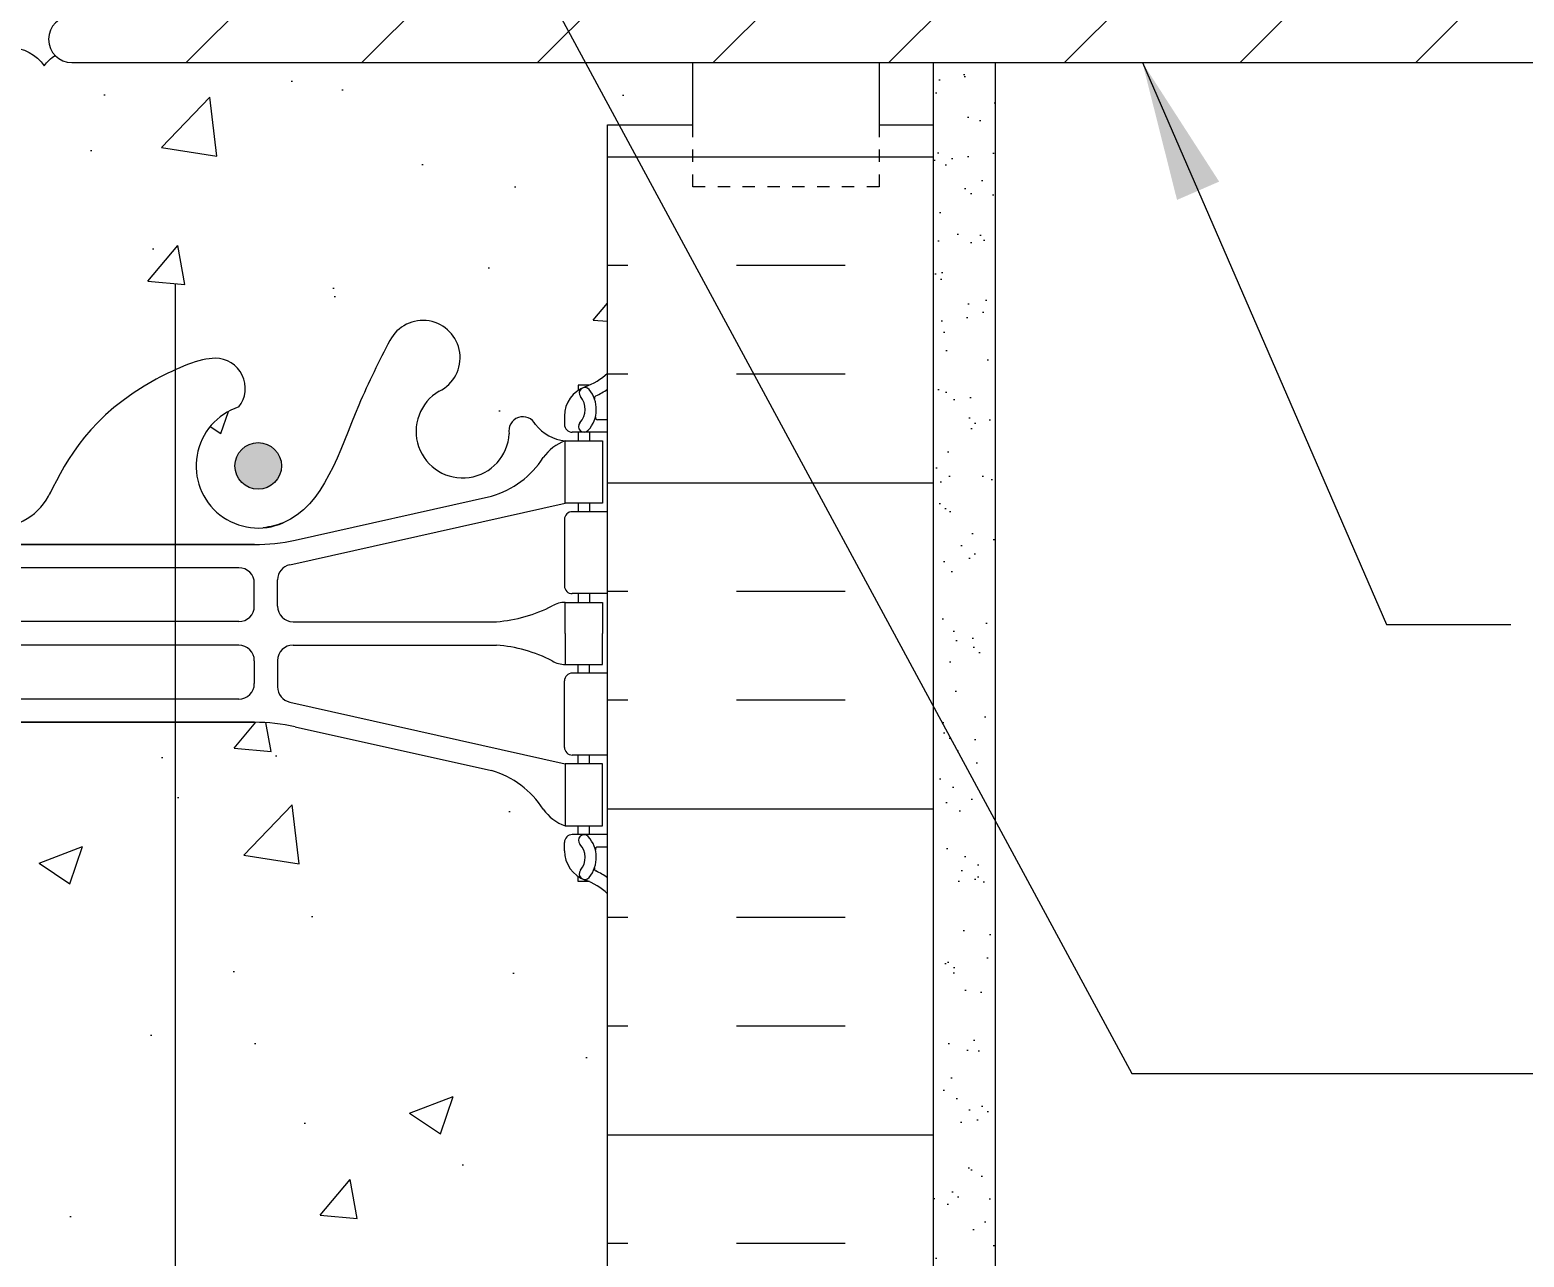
# Model space of a CAD drawing. Header units: inches. Extents: x 150.8 to 208.4, y 123.4 to 190.6.
# Drawn here: x 184.52 to 196.55, y 153.53 to 163.41 of the extents above; entities that cross this region are included whole.
import ezdxf

# ---------------------------------------------------------------- set-up
doc = ezdxf.new("R2010")
doc.units = ezdxf.units.IN
doc.header["$LTSCALE"] = 0.5
doc.header["$MEASUREMENT"] = 0
doc.linetypes.add('DASHED2', pattern=[0.375, 0.25, -0.125])
for name, color, linetype in [('HATCH', 12, 'Continuous'), ('line25', 2, 'Continuous'), ('LINE3', 3, 'Continuous'), ('LINE50', 5, 'Continuous'), ('LINE9', 9, 'Continuous'), ('TEXT', 4, 'Continuous'), ('Web_Edge', 9, 'Continuous')]:
    doc.layers.add(name, color=color, linetype=linetype)
doc.styles.add('DIM', font='romans.shx', dxfattribs={"width": 0.7})
doc.dimstyles.new('ext_12', dxfattribs={"dimscale": 12, "dimtxt": 0.09375, "dimasz": 0.09375, "dimexe": 0.09375, "dimexo": 0.0625, "dimgap": 0.0625, "dimtad": 1, "dimdec": 1, "dimzin": 3, "dimdsep": 46, "dimlunit": 4, "dimtxsty": 'DIM', "dimcen": 0.09, "dimdle": 0.09375, "dimclrt": 4, "dimadec": 0, "dimazin": 0, "dimtfac": 1, "dimtdec": 1, "dimtmove": 2, "dimatfit": 3, "dimfxl": 1, "dimfrac": 2, "dimtolj": 1, "dimtzin": 0, "dimarcsym": 0})
pattern_1 = [(49.99999999999999, (0, 0), (3.586300913003767, -0.3137606749129755), [0.375, -4.125]), (355, (0, 0), (-0.693756668065, 3.760960668500059), [0.3, -3.3]), (100.45144446, (0.298858405, -0.02614672), (2.89254423363556, 3.447199954843147), [0.3187009599999999, -3.505710559999999]), (46.18420000000001, (0, 1), (5.336206653357862, -0.8275964039653827), [0.5625, -6.1875]), (96.63563549, (0.444683725, 0.931033465), (4.673309728371142, 4.870593003872752), [0.47805171, -5.258568799999999]), (351.1841639899999, (0, 1), (4.673309725273866, 4.870593001349951), [0.45, -4.950000005]), (21, (0.5, 0.75), (2.984535260592308, -2.013094453326694), [0.375, -4.125]), (326.0000000000001, (0.5, 0.75), (1.216576659607909, 3.625750225234265), [0.3, -3.3]), (71.45144474, (0.74871127, 0.58224213), (4.201111883649856, 1.612655764031769), [0.31870095, -3.50571056]), (37.50000000000001, (0, 0), (0.06079927658645334, 1.664469269156557), [0, -3.26, 0, -3.35, 0, -3.3125]), (7.499999999999999, (0, 0), (1.315347687210743, 1.972058559411801), [0, -1.91, 0, -3.185, 0, -1.2625]), (327.5, (-1.115, 0), (2.669112180862045, -0.1127743586718988), [0, -1.25, 0, -3.9, 0, -5.175]), (317.5, (-1.615, 0), (2.915930846711931, 0.5005249116615886), [0, -1.625, 0, -2.59, 0, -3.675])]

# ---------------------------------------------------------------- blocks, each defined once
blk = doc.blocks.new('12-inch Hinge Pin Web')
at = {"layer": 'Web_Edge'}
for p, q in [((361.6774301884137, 208.9047742331155), (361.5874301884131, 208.9047742331224)), ((361.5874301884131, 208.9047742331224), (361.5874301884103, 208.8630481731983)), ((361.4774301883943, 208.6559250214344), (361.4774301883907, 208.5884250214182)), ((361.8234331852735, 208.5259250214154), (361.5399301883907, 208.5259250214153)), ((361.5874301883885, 208.5259250214153), (361.587430188384, 208.4559250214153)), ((361.6774301884137, 208.5259250214153), (361.6774301884137, 208.4559250214153)), ((361.8234331852735, 208.6259250214153), (361.7455546520048, 208.6259250214154)), ((359.264866896968, 207.4592951719615), (361.4824301883985, 207.9559250214153)), ((359.3082205125368, 207.6575757747597), (360.8890160885232, 208.0105349874595)), ((361.5874301883503, 207.9559250214153), (361.5874301883458, 207.8859250214154)), ((361.6774301884137, 207.9559250214153), (361.6774301884137, 207.8859250214154)), ((361.4774301883907, 207.8234250214154), (361.4774301883907, 207.2884250214154)), ((361.8234331852735, 207.8859250214153), (361.5399301883907, 207.8859250214154)), ((355.8234331852739, 207.6215278584329), (358.9813500539315, 207.6215278584328)), ((358.9813500539315, 207.621527858433), (356.823429071391, 207.6215278584329)), ((358.8546844347232, 207.4348943433814), (356.1354033572399, 207.4348943433815)), ((359.1671843447228, 207.1250288084329), (359.1671843447223, 207.3373166613615)), ((358.979684434724, 207.1258960433812), (358.9796844347231, 207.3098943433814)), ((361.8234331852735, 207.2259250214153), (361.5399301883907, 207.2259250214154)), ((361.587430188303, 207.2259250214154), (361.5874301882985, 207.1559250214155)), ((361.6774301884141, 207.2259250214155), (361.6774301884141, 207.1559250214155)), ((358.854684434724, 207.0008960433815), (356.1354033572399, 207.0008960433816)), ((359.2921843447227, 207.0000288084329), (360.9297060885217, 207.0000288084329)), ((358.854684434724, 206.8109539994495), (356.1354033572399, 206.8109539994494)), ((359.2921843447227, 206.8118212343981), (360.9297060885217, 206.8118212343981)), ((358.979684434724, 206.6859539994497), (358.9796844347231, 206.5019556994496)), ((359.1671843447228, 206.6868212343981), (359.1671843447223, 206.4745333814694)), ((361.587430188303, 206.5859250214155), (361.5874301882985, 206.6559250214155)), ((361.6774301884141, 206.5859250214154), (361.6774301884141, 206.6559250214155)), ((361.4774301883907, 205.9884250214155), (361.4774301883907, 206.5234250214155)), ((361.8234331852735, 206.5859250214156), (361.5399301883907, 206.5859250214155)), ((358.8546844347232, 206.3769556994495), (356.1354033572399, 206.3769556994494)), ((359.264866896968, 206.3525548708694), (361.4824301883985, 205.8559250214156)), ((355.8234331852739, 206.190322184398), (358.9813500539315, 206.1903221843981)), ((358.9813500539315, 206.190322184398), (356.823429071391, 206.190322184398)), ((359.3082205125368, 206.1542742680712), (360.8890160885232, 205.8013150553714)), ((361.8234331852735, 205.9259250214156), (361.5399301883907, 205.9259250214155)), ((361.5874301883503, 205.8559250214156), (361.5874301883458, 205.9259250214155)), ((361.6774301884137, 205.8559250214156), (361.6774301884137, 205.9259250214156)), ((361.8234331852735, 205.2859250214156), (361.5399301883907, 205.2859250214156)), ((361.5874301883885, 205.2859250214157), (361.587430188384, 205.3559250214156)), ((361.6774301884137, 205.2859250214157), (361.6774301884137, 205.3559250214156)), ((361.4774301883943, 205.1559250213966), (361.4774301883907, 205.2234250214128)), ((361.8234331852735, 205.1859250214157), (361.7455546520048, 205.1859250214156)), ((361.5874301884131, 204.9070758097086), (361.5874301884103, 204.9488018696327)), ((361.6774301884137, 204.9070758097155), (361.5874301884131, 204.9070758097086))]:
    blk.add_line(p, q, dxfattribs=at)
for points in [[(361.7824301883987, 207.9559250214153), (361.4824301883985, 207.9559250214153), (361.4824301883985, 208.4559250214153), (361.7824301883987, 208.4559250214153)], [(361.7824301883987, 205.8559250214156), (361.4824301883985, 205.8559250214156), (361.4824301883985, 205.3559250214156), (361.7824301883987, 205.3559250214156)]]:
    blk.add_lwpolyline(points, close=True, dxfattribs=at)
for points in [[(361.4824301883134, 206.9059250214155), (361.4824301883134, 207.1559250214155), (361.7824301883136, 207.1559250214155), (361.7824301883136, 206.9059250214155)], [(361.4824301883134, 206.9059250214155), (361.4824301883134, 206.6559250214155), (361.7824301883136, 206.6559250214155), (361.7824301883136, 206.9059250214155)]]:
    blk.add_lwpolyline(points, dxfattribs=at)
for centre, radius, start, end in [((360.3374263180354, 209.1260630953563), 0.2998437988832181, 296.0574849726507, 152.4030314163766), ((358.6646000871478, 208.8790913574379), 0.2420270174843613, 321.7672916529428, 90.00000001035363), ((361.4774301883843, 209.3630318025983), 0.5000000000000028, 289.4712206352943, 313.7891111703717), ((361.7274301883943, 208.6559250214153), 0.2500000000000014, 109.4712206352944, 179.9999999956455), ((361.6414891509942, 208.8413811210873), 0.04500919725254076, 40.81210079798057, 218.5519993540077), ((360.6573898695069, 208.5323721380936), 0.375, 120.1324709787023, 357.0762926848859), ((361.4837227799392, 208.7104844277484), 0.1600000000000009, 317.5391321572474, 39.99992280104471), ((361.4837227799392, 208.7104844277484), 0.2500000000000014, 317.539132157214, 39.88548800373672), ((361.7395123989434, 208.8000141938874), 0.02103171283708733, 116.0042723403112, 196.5359959553802), ((361.4774301883843, 209.3630318025983), 0.6000000000000033, 294.9252292854779, 305.2167839521497), ((359.0109331852739, 208.2543425066669), 0.5, 108.2063345100104, 293.7861334876688), ((361.1427394444863, 208.5371772498061), 0.1133920476497537, 25.94305594483352, 192.1844276949005), ((361.7453506561813, 208.6455074806217), 0.01958352171754361, 164.5099000626858, 270.5968441877207), ((356.8859331852739, 208.2543425066669), 0.5, 135.8124932882481, 335.1810110614371), ((361.5199658704679, 208.8054763707479), 0.3515609097277899, 218.4668593616773, 263.8709246302991), ((361.5399301883907, 208.5884250214153), 0.06250000000000035, 179.9999999973994, 270), ((361.6349591894103, 208.5720916950984), 0.04500000000006074, 137.5391321572821, 317.5391321569778), ((361.6048388395564, 208.113321158895), 0.3638149041640676, 109.6612587265501, 145.022486251822), ((360.6817199442382, 208.7245512102296), 0.7434990637615112, 286.1892885424992, 327.2080834721866), ((361.5399301883907, 207.8234250214154), 0.06250000000000035, 89.99999999996743, 180), ((358.9813500539315, 209.121527858433), 1.500000000000008, 270, 282.5865204707835), ((359.2921843447223, 207.3373166613615), 0.1250000000000007, 102.6232700966035, 180), ((358.8546844347232, 207.3098943433814), 0.1250000000000007, 0, 90), ((361.5399301883907, 207.2884250214154), 0.06250000000000035, 180, 269.9999999999674), ((358.854684434724, 207.1258960433815), 0.1250000000000007, 270, 359.9999999998876), ((359.2921843447227, 207.1250288084329), 0.1250000000000007, 180, 270), ((360.8409552688993, 208.1668798243626), 1.170221347164704, 274.3495487562723, 297.3634518219331), ((361.4865529434003, 206.937241362026), 0.2187225182587982, 91.0800463449481, 119.506253411444), ((358.854684434724, 206.6859539994495), 0.1250000000000007, 1.123626357867431e-10, 90), ((359.2921843447227, 206.6868212343981), 0.1250000000000007, 90, 180), ((360.8409552688993, 205.6449702184683), 1.170221347164704, 62.63654817806689, 85.65045124372773), ((361.4865529434003, 206.8746086808049), 0.2187225182587982, 240.493746588556, 268.9199536550519), ((358.8546844347232, 206.5019556994496), 0.1250000000000007, 270, 0), ((359.2921843447223, 206.4745333814694), 0.1250000000000007, 180, 257.3767299033964), ((361.5399301883907, 206.5234250214155), 0.06250000000000035, 90.00000000003257, 180), ((358.9813500539315, 204.690322184398), 1.500000000000008, 77.41347952921328, 90), ((361.5399301883907, 205.9884250214155), 0.06250000000000035, 180, 270.0000000000326), ((360.6817199442382, 205.0872988326014), 0.7434990637615112, 32.79191652781341, 73.81071145750072), ((361.6048388395564, 205.6985288839359), 0.3638149041640676, 214.977513748178, 250.3387412734565), ((361.5399301883907, 205.2234250214156), 0.06250000000000035, 90, 180.0000000026006), ((361.6349591894103, 205.2397583477325), 0.04500000000006074, 42.46086784302224, 222.4608678427179), ((361.7274301883943, 205.1559250214156), 0.2500000000000014, 180.0000000043545, 250.5287793647056), ((361.4837227799392, 205.1013656150825), 0.1600000000000009, 320.0000771989552, 42.46086784275256), ((361.4837227799392, 205.1013656150825), 0.2500000000000014, 320.1145119962633, 42.46086784278597), ((361.7453506561813, 205.1663425622093), 0.01958352171754361, 89.40315581227925, 195.4900999373142), ((361.6414891509942, 204.9704689217436), 0.04500919725254076, 141.448000645991, 319.1878992020194), ((361.4774301883843, 204.4488182402326), 0.5000000000000028, 46.21088882962825, 70.52877936470564), ((361.7395123989434, 205.0118358489436), 0.02103171283708733, 163.4640040446199, 243.9957276596888), ((361.4774301883843, 204.4488182402326), 0.6000000000000033, 54.78321604785024, 65.07477071452212)]:
    blk.add_arc(centre, radius, start, end, dxfattribs=at)
for points, knots in [([(360.0716963208082, 209.2649654794336), (359.985691263466, 209.0983512943824), (359.732685583084, 208.6082134286233), (359.5187432924778, 207.8588275767364), (359.1087207944523, 207.7644361799148), (359.0519669471153, 207.7560291209454)], [0, 0, 0, 0, 0.5792108788750416, 1.703895643153065, 1.875320924960458, 1.875320924960458, 1.875320924960458, 1.875320924960458]), ([(358.6646000871478, 209.1211183749223), (358.5436255257474, 209.1230971619455), (357.7101502501199, 208.7656105804198), (357.4709186165882, 208.3089673060354), (357.3303656261468, 208.0255769689142)], [0.038125052948749, 0.038125052948749, 0.038125052948749, 0.038125052948749, 0.3206625196127232, 1.258118572087025, 1.258118572087025, 1.258118572087025, 1.258118572087025])]:
    blk.add_open_spline(points, degree=3, knots=knots, dxfattribs=at)
for points in [[(358.9796843447227, 207.1308959133815), (358.9796845247227, 207.3048942033815)], [(358.9796843447227, 206.6809541294494), (358.9796845247227, 206.5069558394494)]]:
    blk.add_open_spline(points, degree=1, dxfattribs=at)

msp = doc.modelspace()

# ---------------------------------------------------------------- hatches: boundary and pattern name
at = {"layer": 'HATCH'}
h = msp.add_hatch(dxfattribs=at)
h.set_pattern_fill('AR-CONC', color=256, scale=0.5)
h.set_pattern_definition(pattern_1)
h.paths.add_polyline_path([(185.3883203994875, 171.1488026237524), (177.7346527599655, 171.1488026237524, 0.2433069337993783), (177.5325810526596, 171.041380810191), (177.5325810526596, 170.1938026237461), (177.4913212411093, 170.1938026237461), (177.4913212411094, 169.6488026237524), (177.2415497547338, 169.6488026237524), (177.2415132770578, 170.1938026237461), (177.1676284584182, 170.1938026237461), (177.1676284584182, 169.4438026237461), (177.5325810526596, 169.4438026237461), (177.5325810526596, 168.243802623746), (177.1676284584182, 168.243802623746), (177.1676284584182, 167.493802623746), (177.5325810526596, 167.493802623746), (177.5325810526596, 166.293802623746), (177.1676284584182, 166.293802623746), (177.1676284584182, 165.543802623746), (177.5325810526596, 165.5438026237461), (177.5325810526596, 164.3438026237461), (177.1676284584182, 164.3438026237461), (177.1676284584182, 163.1859978533276, -0.324962677536343), (177.2744472409699, 163.1492264869142, -0.5205670500005551), (177.6811205043226, 163.1098689242365, -0.520567049999928), (178.1402674944355, 163.1098689242365, -0.5205670499998671), (178.7043627097447, 163.1098689242364, -0.5205670500004002), (179.1897468526163, 163.1098689242367, -0.5205670499995037), (179.5833014431299, 163.1229880451904, -0.5205670500001596), (180.2654629777177, 163.1229880451905, -0.5205670499998836), (180.6327806083918, 163.1229880451905, -0.5205670500011269), (180.8426764800282, 163.1229880451909, -0.5205670499992087), (181.2755867032199, 163.1229880451903, -0.5205670500001865), (181.8003262858509, 163.1229880451905, -0.520567050000085), (182.3644213082414, 163.1229880451905, -0.5205670499998003), (182.7973315314334, 163.1229880451904, -0.3967157403535493), (183.2165718990354, 163.2099763404468, -0.3967157403534184), (183.6358122666374, 163.1229880451906, -0.5205670499996077), (184.0687224898293, 163.1229880451903, -0.5205670500002375), (184.6328175122199, 163.1229880451905, -0.09498357512351469), (184.7193548276921, 163.2069899360552, -0.6594023475826022), (184.8551284584182, 163.5238026237524), (185.0190194239107, 165.8675526237524), (185.1439595074323, 167.6542790602794, 0.9325150861376966), (185.1961494202923, 168.4006295860575)])
h.paths.add_polyline_path([(188.6949363397699, 169.6488026237515), (188.6949363397699, 171.1488026237524), (186.6643349985398, 171.1488026237524), (186.6643349985398, 170.7510166080964), (186.5705849985398, 170.5635166080964), (186.4768349985398, 170.7510166080964), (186.4768349985398, 171.1488026237524), (185.3883203994875, 171.1488026237524), (185.1961494202923, 168.4006295860575, -0.9325150861376966), (185.1439595074323, 167.6542790602794), (185.0190194239107, 165.8675526237524), (186.4645465427197, 166.0194836461306, 1.788289170656232)])
h = msp.add_hatch(dxfattribs=at)
h.set_pattern_fill('ANSI31', color=256, scale=8, style=0)
h.set_pattern_definition([(45, (0, 0), (-0.7071067811865475, 0.7071067811865476), [])])
h.paths.add_polyline_path([(202.422542507707, 164.996823549474, -0.5704545098094453), (202.422542507707, 169.3007816980291), (202.422542507707, 171.1488026237523), (188.6949363397699, 171.1488026237524), (188.6949363397699, 169.6488026237515, -1.78828917065623), (186.4645465427197, 166.0194836461306), (185.0190194239107, 165.8675526237524), (184.8551284584182, 163.5238026237524, 1), (184.8551284584182, 163.1488026237524), (202.422542507707, 163.1488026237524)])
h.paths.add_polyline_path([(193.6949363397698, 167.1488026237515, -1), (198.6949363397698, 167.1488026237515, -1)], flags=16)
h = msp.add_hatch(dxfattribs=at)
h.set_pattern_fill('AR-CONC', color=256, scale=0.5)
h.set_pattern_definition(pattern_1)
edge = h.paths.add_edge_path()
edge.add_line((189.1676284584182, 162.6488026237524), (189.8551284584182, 162.6488026237524))
edge.add_line((189.8551284584182, 162.6488026237524), (189.8551284584182, 163.1488026237524))
edge.add_line((189.8551284584182, 163.1488026237524), (184.8551284584182, 163.1488026237524))
edge.add_arc((184.8551284584182, 163.3363026237524), 0.1875, 223.6038076435788, 270, ccw=False)
edge.add_arc((184.8951873035353, 162.9392747391734), 0.3202943742912665, 123.2964805971385, 144.9999999502544)
edge.add_arc((184.3507700010246, 162.9254962513534), 0.3443164346998355, 35.0000000497463, 144.9999999502537)
edge.add_arc((183.8522673782334, 162.9714245440868), 0.2642429000046217, 35.00000004974611, 144.9999999502539)
edge.add_arc((183.3800017152818, 162.9438675684468), 0.3122870208217422, 35.00000004974632, 121.5560274378855)
edge.add_arc((183.053142082789, 162.9438675684468), 0.3122870208217422, 58.4439725621145, 144.9999999502537)
edge.add_arc((182.5808764198374, 162.9714245440868), 0.2642429000046217, 35.00000004974611, 144.9999999502539)
edge.add_arc((182.0823737970461, 162.9254962513534), 0.3443164346998355, 35.0000000497463, 144.9999999502537)
edge.add_arc((181.5379564945355, 162.9392747391734), 0.3202943742912819, 35.00000004974559, 144.9999999502573)
edge.add_arc((181.059131591624, 162.9714245440868), 0.2642429000046217, 35.00000004974611, 144.9999999502539)
edge.add_arc((180.7377285442098, 163.0495027092753), 0.1281177732675432, 35.00000004973817, 144.9999999502545)
edge.add_arc((180.4491217930547, 162.9943887579952), 0.2242060149018102, 35.00000004974394, 144.9999999502561)
edge.add_arc((179.9243822104238, 162.8841607203516), 0.416382733680736, 35.00000004974422, 144.9999999502535)
edge.add_arc((179.3911172015749, 162.9786435389715), 0.2403541536518659, 36.90924476917049, 146.9092446696821)
edge.add_arc((178.9470547811805, 162.9399341060395), 0.2962723138826934, 35.00000004974476, 144.9999999502552)
edge.add_arc((178.4223151020902, 162.9123770628578), 0.3443165524550401, 35.00000004974567, 144.9999999502543)
edge.add_arc((177.910693999379, 162.9491198321278), 0.2802574891884703, 35.00000004974044, 144.9999999502562)
edge.add_arc((177.4640046415846, 162.9871698630185), 0.2493879657807086, 29.47216878939771, 139.4721686899057)
edge.add_arc((177.1957362649918, 163.0941124680927), 0.0960883593894631, 35.00000004976329, 107.0089098788874)
edge.add_line((177.1676284584182, 163.1859978533276), (177.1676284584182, 162.6488026237524))
edge.add_line((177.1676284584182, 162.6488026237524), (177.1676284584182, 160.6488026237525))
edge.add_arc((177.5136314553079, 161.0097485007802), 0.4999999999999966, 226.2108888296098, 246.4218215181393)
edge.add_line((177.3136314552786, 160.5514909312974), (177.4036314552791, 160.5514909313043))
edge.add_line((177.4036314552791, 160.5514909313043), (177.4036314552818, 160.5097648713802))
edge.add_arc((177.2636314552978, 160.3026417195973), 0.2500000000000004, 3.035381723748287e-09, 55.944202261869975, ccw=False)
edge.add_line((177.5136314552978, 160.3026417196105), (177.5136314553014, 160.2351417196006))
edge.add_arc((177.4511314553014, 160.2351417195972), 0.06250000000000266, -90.00000000002598, 3.100524281762773e-09, ccw=False)
edge.add_line((177.4511314553014, 160.1726417195972), (177.4036314553036, 160.1726417195973))
edge.add_line((177.4036314553036, 160.1726417195973), (177.4036314553081, 160.1026417195972))
edge.add_line((177.4036314553081, 160.1026417195972), (177.5086314552937, 160.1026417195972))
edge.add_arc((177.4710957732242, 160.4521930689298), 0.3515609097277762, 276.1290753697021, 321.5331406383262)
edge.add_arc((177.8483221992058, 160.1838939479881), 0.1133920476497552, -12.18442769485489, 154.056944055169, ccw=False)
edge.add_arc((178.3336717741852, 160.1790888362756), 0.3749999999999949, 182.9237073151017, 419.8675290209758)
edge.add_arc((178.6536353256567, 160.7727797935382), 0.2998437988832194, 27.596968582779596, 243.942515027772, ccw=False)
edge.add_spline(control_points=[(178.9193653228839, 160.9116821776155), (179.0053703802261, 160.7450679925643), (179.258376060608, 160.2549301268054), (179.452761635897, 159.574046513193), (179.7784665337246, 159.4435305520533)], knot_values=[0, 0, 0, 0, 0.5792108788750416, 1.703895643152458, 1.703895643152458, 1.703895643152458, 1.703895643153065], degree=3, periodic=0)
edge.add_spline(control_points=[(179.7784665337247, 159.4435305520533), (179.8281107146275, 159.4236372129333), (179.8823408492398, 159.4111528780968), (179.9390946965768, 159.4027458191273)], knot_values=[1.703895643152458, 1.703895643152458, 1.703895643152458, 1.703895643153065, 1.875320924960458, 1.875320924960458, 1.875320924960458, 1.875320924960458], degree=3, periodic=0)
edge.add_arc((179.9801284584182, 159.9010592048488), 0.5000000000000042, 265.292583002087, 431.7936654899896)
edge.add_arc((180.3264615565443, 160.5258080556198), 0.2420270174843603, 90, 218.2327083470586, ccw=False)
edge.add_spline(control_points=[(180.3264615565443, 160.7678350731042), (180.4474361179447, 160.7698138601274), (181.2667553619667, 160.4183989540246), (181.511845221661, 159.9711669744881), (181.6513092513772, 159.6911827475683)], knot_values=[0.038125052948749, 0.038125052948749, 0.038125052948749, 0.038125052948749, 0.3206625196127232, 1.237397781296438, 1.237397781296438, 1.237397781296438, 1.237397781296438], degree=3, periodic=0)
edge.add_spline(control_points=[(181.6513092513772, 159.6911827475683), (181.6544615300157, 159.6848543179408), (181.6575893448621, 159.678557504075), (181.6606960175453, 159.6722936670961)], knot_values=[1.237397781296438, 1.237397781296438, 1.237397781296438, 1.237397781296438, 1.258118572087025, 1.258118572087025, 1.258118572087025, 1.258118572087025], degree=3, periodic=0)
edge.add_arc((182.1051284584182, 159.9010592048488), 0.5000000000000003, 208.0182998167991, 404.1875067117508)
edge.add_spline(control_points=[(182.4636597618032, 160.2495635871643), (182.3560313886025, 160.4125320140335), (181.9960480771489, 160.5031969153187), (181.9193808305631, 160.9987624102654), (182.4675402449193, 161.2346150987464), (182.8713338183129, 161.2630949267547), (183.1676284584182, 161.283992783843)], knot_values=[0.2294066276059699, 0.2294066276059699, 0.2294066276059699, 0.2294066276059699, 0.8444317149509691, 1.128849112252439, 1.464330773214601, 2.389004302115073, 2.389004302115073, 2.389004302115073, 2.389004302115073], degree=3, periodic=0)
edge.add_spline(control_points=[(183.1676284584182, 161.283992783843), (183.4639230985235, 161.2630949267547), (183.8677166719171, 161.2346150987464), (184.4158760862733, 160.9987624102654), (184.3392088396875, 160.5031969153187), (183.9792255282339, 160.4125320140335), (183.8715971550333, 160.2495635871643)], knot_values=[0.2294066276059699, 0.2294066276059699, 0.2294066276059699, 0.2294066276059699, 1.154080156506442, 1.489561817468604, 1.773979214770074, 2.389004302115073, 2.389004302115073, 2.389004302115073, 2.389004302115073], degree=3, periodic=0)
edge.add_arc((184.2301284584182, 159.9010592048488), 0.5000000000000002, 135.8124932882493, 331.9817001831338)
edge.add_spline(control_points=[(184.6745608992911, 159.6722936670961), (184.6776675719744, 159.6785575040751), (184.6807953868209, 159.684854317941), (184.6839476654595, 159.6911827475687)], knot_values=[1.237397781296022, 1.237397781296022, 1.237397781296022, 1.237397781296022, 1.258118572087025, 1.258118572087025, 1.258118572087025, 1.258118572087025], degree=3, periodic=0)
edge.add_spline(control_points=[(184.6839476654595, 159.6911827475687), (184.8234116951757, 159.9711669744883), (185.06850155487, 160.4183989540247), (185.8878207988918, 160.7698138601274), (186.0087953602921, 160.7678350731042)], knot_values=[0.03812505294874891, 0.03812505294874891, 0.03812505294874891, 0.03812505294874891, 0.9548603146320483, 1.237397781296023, 1.237397781296023, 1.237397781296023, 1.237397781296023], degree=3, periodic=0)
edge.add_arc((186.0087953602921, 160.5258080556198), 0.2420270174843637, -38.232708347058576, 90, ccw=False)
edge.add_arc((186.3551284584182, 159.9010592048488), 0.5000000000000043, 108.2063345100104, 274.707416997913)
edge.add_spline(control_points=[(186.3961622202597, 159.4027458191273), (186.4529160675966, 159.4111528780968), (186.507146202209, 159.4236372129333), (186.5567903831117, 159.4435305520533)], knot_values=[1.703895643152458, 1.703895643152458, 1.703895643152458, 1.703895643152458, 1.875320924959852, 1.875320924960458, 1.875320924960458, 1.875320924960458], degree=3, periodic=0)
edge.add_spline(control_points=[(186.5567903831119, 159.4435305520533), (186.8824952809394, 159.574046513193), (187.0768808562284, 160.2549301268054), (187.3298865366104, 160.7450679925643), (187.4158915939526, 160.9116821776155)], knot_values=[0, 6.064038160502605e-13, 6.064038160502605e-13, 6.064038160502605e-13, 1.124684764278023, 1.703895643153065, 1.703895643153065, 1.703895643153065, 1.703895643153065], degree=3, periodic=0)
edge.add_arc((187.6816215911797, 160.7727797935382), 0.2998437988832194, -63.942515027772004, 153.0564879156106, ccw=False)
edge.add_arc((188.0015851426513, 160.1790888362756), 0.3749999999999947, 120.1324709790242, 357.0762926848983)
edge.add_arc((188.4869347176306, 160.1838939479882), 0.1133920476497552, 25.943055944702508, 192.1844276949142, ccw=False)
edge.add_arc((188.8641611436123, 160.4521930689298), 0.3515609097277762, 218.4668593616941, 263.8709246302934)
edge.add_line((188.8266254615428, 160.1026417195972), (188.9316254615283, 160.1026417195972))
edge.add_line((188.9316254615283, 160.1026417195972), (188.9316254615329, 160.1726417195973))
edge.add_line((188.9316254615329, 160.1726417195973), (188.884125461535, 160.1726417195972))
edge.add_arc((188.884125461535, 160.2351417195972), 0.06250000000000266, 179.9999999968994, 270.00000000002603, ccw=False)
edge.add_line((188.821625461535, 160.2351417196006), (188.8216254615386, 160.3026417196107))
edge.add_arc((189.0716254615386, 160.3026417195973), 0.2500000000000004, 124.05579773814799, 179.9999999969125, ccw=False)
edge.add_line((188.9316254615546, 160.5097648713801), (188.9316254615574, 160.5514909313043))
edge.add_line((188.9316254615574, 160.5514909313043), (189.0216254615579, 160.5514909312974))
edge.add_arc((188.8216254615286, 161.0097485007802), 0.5000000000000028, 293.5781784818607, 313.7891111703625)
edge.add_line((189.1676284584182, 160.6488026237523), (189.1676284584182, 162.6488026237524))
h = msp.add_hatch(dxfattribs=at)
h.set_pattern_fill('INSUL', color=256, scale=7, style=0)
h.set_pattern_definition([(180, (3115.329210169902, -252.3607114389594), (0, 2.625), []), (180, (3115.329210169902, -251.4857114389593), (0, 2.625), [0.875, -0.875]), (180, (3115.329210169902, -250.6107114389594), (0, 2.625), [0.875, -0.875])])
h.paths.add_polyline_path([(191.7926284584182, 144.6488026237524), (191.3551284584182, 144.6488026237524), (191.3551284584177, 145.1488026237523), (189.8551284584182, 145.1488026237524), (189.8551284584182, 144.6488026237524), (189.1676284584182, 144.6488026237523), (189.1676284584182, 162.6488026237524), (189.8551284584182, 162.6488026237523), (189.8551284584182, 163.1488026237523), (191.3551284584177, 163.1488026237524), (191.3551284584182, 162.6488026237523), (191.7926284584182, 162.6488026237524)])
h = msp.add_hatch(dxfattribs=at)
h.set_pattern_fill('AR-SAND', color=256, scale=0.25, style=0)
h.set_pattern_definition([(37.50000000000001, (84.98948833538196, 16.24768275426952), (-0.01574833952740204, 0.4817059422532897), [0, -0.38, 0, -0.425, 0, -0.40625]), (7.499999999999999, (84.98948833538196, 16.24768275426952), (0.4424441763169318, 0.7055365163074351), [0, -0.205, 0, -0.3425, 0, -0.13125]), (327.5, (84.68198833538196, 16.24768275426952), (0.7785354654378738, 0.001414763384241124), [0, -0.125, 0, -0.45, 0, -0.5875]), (317.5, (84.68198833538196, 16.24768275426952), (0.7515316511430733, 0.2194188912335623), [0, -0.0625, 0, -0.295, 0, -0.3375])])
h.paths.add_polyline_path([(192.2926284584181, 153.2099960211667), (191.7926284584182, 154.0082637478004), (191.7926284584181, 144.6488026237523), (192.2926284584181, 144.6488026237523)])
h.paths.add_polyline_path([(192.2926284584181, 163.1488026237524), (191.7926284584182, 163.1488026237524), (191.7926284584181, 154.0082637478004), (192.2926284584182, 153.2099960211666)])
h = msp.add_hatch(dxfattribs=at)
h.set_pattern_fill('AR-CONC', color=256, scale=0.5)
h.set_pattern_definition(pattern_1)
h.paths.add_polyline_path([(189.1676284584182, 156.4564808154425, 0.08841615068700324), (189.0216254615579, 156.5537925078974), (188.9316254615574, 156.5537925078905), (188.9316254615546, 156.5955185678147, -0.2490694201797325), (188.8216254615386, 156.8026417195841), (188.821625461535, 156.8701417195942, -0.4142135623889366), (188.884125461535, 156.9326417195976), (188.9316254615329, 156.9326417195976), (188.9316254615283, 157.0026417195975), (188.8266254615437, 157.0026417195975, -0.1686720397598232), (188.6406444056483, 157.1522246685462, 0.1744501189772719), (188.2332113616677, 157.4480317535533), (186.652415785681, 157.8009909662532, 0.05497433642747122), (186.3255453270759, 157.8370388825799), (184.1676243445354, 157.8370388825799), (183.1676284584182, 157.8370388825799), (180.0097115897606, 157.8370388825799, 0.05497433642748491), (179.6828411311555, 157.8009909662532), (178.1020455551687, 157.4480317535533, 0.1744501189767799), (177.6946125111889, 157.1522246685474, -0.1686720397607998), (177.5086314552927, 157.0026417195975), (177.4036314553081, 157.0026417195975), (177.4036314553036, 156.9326417195976), (177.4511314553014, 156.9326417195976, -0.4142135623886889), (177.5136314553014, 156.8701417195942), (177.5136314552978, 156.8026417195843, -0.2490694201800405), (177.4036314552818, 156.5955185678146), (177.4036314552791, 156.5537925078905), (177.3136314552786, 156.5537925078974, 0.08841615068712125), (177.1676284584182, 156.4564808154423), (177.1676284584182, 150.8411244320623, 0.08841615068712208), (177.3136314552786, 150.7438127396073), (177.4036314552791, 150.7438127396141), (177.4036314552818, 150.70208667969, -0.2490694201800401), (177.5136314552978, 150.4949635279203), (177.5136314553014, 150.4274635279104, -0.4142135623889385), (177.4511314553014, 150.3649635279071), (177.4036314553036, 150.3649635279071), (177.4036314553081, 150.2949635279071), (177.5086314552927, 150.2949635279071, -0.1686720397606243), (177.6946125111888, 150.1453805789574, 0.1744501189768618), (178.1020455551687, 149.8495734939513), (179.6828411311555, 149.4966142812515, 0.05497433642746997), (180.0097115897605, 149.4605663649247), (182.167632572301, 149.4605663649247), (183.1676284584182, 149.4605663649247), (186.3255453270758, 149.4605663649247, 0.05497433642748687), (186.652415785681, 149.4966142812515), (188.2332113616677, 149.8495734939513, 0.174450118977214), (188.6406444056482, 150.1453805789583, -0.1686720397599279), (188.8266254615437, 150.2949635279071), (188.9316254615283, 150.2949635279071), (188.9316254615329, 150.3649635279071), (188.884125461535, 150.3649635279071, -0.4142135623889385), (188.821625461535, 150.4274635279104), (188.8216254615386, 150.4949635279206, -0.2490694201797439), (188.9316254615546, 150.70208667969), (188.9316254615574, 150.7438127396141), (189.0216254615579, 150.7438127396073, 0.08841615068700223), (189.1676284584182, 150.8411244320621)])
at = {"layer": 'LINE3'}
h = msp.add_hatch(color=256, dxfattribs=at)
h.paths.add_polyline_path([(186.5394767942296, 159.9352928298915, 0.8313954898624936), (186.1707801226068, 159.9352928298916)])
h.paths.add_polyline_path([(186.5426284584182, 159.9010592048488, 0.04593457776007547), (186.5394767942296, 159.9352928298916), (186.1707801226068, 159.9352928298916, 0.04593457776007547), (186.1676284584182, 159.9010592048488, 1)])

# ---------------------------------------------------------------- linework, layer by layer
at = {"layer": 'HATCH'}
msp.add_lwpolyline([(183.2165718990354, 163.2099763404468, -0.3967157403533953), (183.6358122666373, 163.1229880451905, -0.52056705), (184.0687224898294, 163.1229880451905, -0.52056705), (184.6328175122198, 163.1229880451905, -0.09498357512653757), (184.7193548276952, 163.2069899360573, -0.09498357512653757)], format="xyb", dxfattribs=at)
at = {"layer": 'line25'}
for p, q in [((184.8551284584182, 163.1488026237524), (202.4225425077071, 163.1488026237524)), ((189.1676284584182, 144.6488026237524), (189.1676284584182, 162.6488026237524))]:
    msp.add_line(p, q, dxfattribs=at)
msp.add_arc((184.8551284584182, 163.3363026237524), 0.1875000000000013, 90, 270, dxfattribs=at)
at = {"layer": 'LINE3'}
msp.add_line((185.6867161111522, 161.3673459406789), (185.6867161111522, 144.648802623752), dxfattribs=at)
msp.add_circle((186.3551284584182, 159.9010592048488), 0.1875, dxfattribs=at)
at = {"layer": 'LINE50'}
msp.add_line((191.7926284584182, 144.6488026237524), (191.7926284584182, 162.6488026237524), dxfattribs=at)
msp.add_lwpolyline([(189.1676284584182, 162.6488026237524), (189.8551284584182, 162.6488026237524), (189.8551284584182, 163.1488026237524), (191.3551284584182, 163.1488026237524), (191.3551284584182, 162.6488026237524), (191.7926284584182, 162.6488026237524)], dxfattribs=at)
at = {"layer": 'LINE9'}
for p, q in [((191.7926284584182, 162.6488026237524), (191.7926284584182, 163.1488026237524)), ((192.2926284584182, 144.6488026237524), (192.2926284584181, 163.1488026237524))]:
    msp.add_line(p, q, dxfattribs=at)
at = {"layer": 'LINE9', "linetype": 'DASHED2', "ltscale": 0.15}
msp.add_lwpolyline([(191.3551284584182, 162.6488026237524), (191.3551284584182, 162.6488026237524), (191.3551284584182, 162.1488026237524), (189.8551284584182, 162.1488026237524), (189.8551284584182, 162.6488026237524), (189.8551284584182, 162.6488026237524)], dxfattribs=at)

# ---------------------------------------------------------------- block references
at = {"layer": 'Web_Edge'}
msp.add_blockref('12-inch Hinge Pin Web', (-172.6558047268556, -48.35328330181807), dxfattribs=at)

# ---------------------------------------------------------------- leaders
at = {"layer": 'TEXT'}
for points in [[(187.0790080697039, 166.6871988503433), (193.391144353705, 155.0093938415445), (197.0044085628012, 155.0093938415445)], [(193.47549725163, 163.1488026237524), (195.4407348700941, 158.6236069817897), (196.4407784763722, 158.6236069817896)]]:
    msp.add_leader(points, dimstyle='ext_12', dxfattribs=at)

doc.saveas('drawing.dxf')
